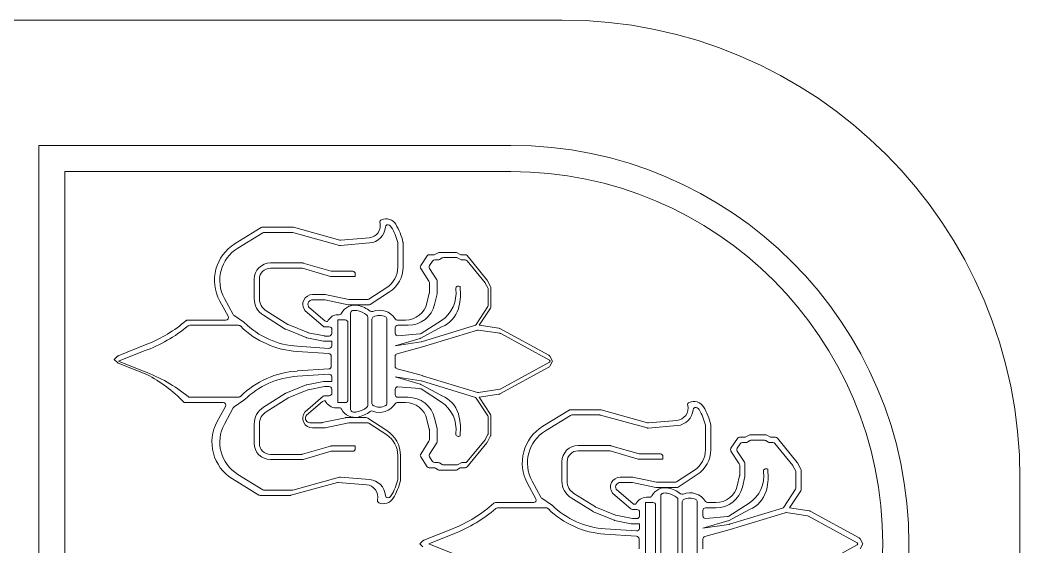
# Model space of a CAD drawing. Header units: millimetres. Extents: x -16 to 664, y 0 to 80.
# Drawn here: x 588 to 664.5, y 39.8 to 80 of the extents above; entities that cross this region are included whole.
import ezdxf

# ---------------------------------------------------------------- set-up
doc = ezdxf.new("R2010")
doc.units = ezdxf.units.MM

msp = doc.modelspace()

# ---------------------------------------------------------------- linework, layer by layer
at = {"color": 7, "linetype": 'Continuous', "lineweight": 15}
for p, q in [((629.464, 80), (147.711, 80)), ((625.55, 70.43), (589.464, 70.43)), ((589.464, 70.43), (589.464, 9.584)), ((591.464, 68.43), (591.464, 11.584)), ((625.55, 68.43), (591.464, 68.43)), ((604.467, 62.928), (606.475, 64.16)), ((604.676, 62.587), (606.588, 63.76)), ((606.58, 64.19), (608.875, 64.19)), ((606.693, 63.79), (608.821, 63.79)), ((608.874, 63.783), (612.449, 62.798)), ((608.928, 64.183), (612.486, 63.203)), ((612.519, 62.792), (614.752, 62.982)), ((612.556, 63.196), (614.718, 63.38)), ((616.909, 62.959), (616.909, 61.144)), ((617.309, 63.005), (617.309, 61.144)), ((618.656, 61.255), (619.145, 61.996)), ((619.312, 62.086), (619.693, 62.086)), ((619.796, 62.115), (619.997, 62.235)), ((620.099, 62.263), (621.341, 62.263)), ((621.451, 62.23), (621.619, 62.119)), ((621.729, 62.086), (622.049, 62.086)), ((622.203, 62.013), (623.708, 60.171)), ((609.622, 61.455), (607.172, 61.455)), ((611.826, 60.824), (609.678, 61.448)), ((619.334, 61.253), (619.56, 61.596)), ((619.727, 61.686), (620.003, 61.686)), ((620.106, 61.715), (620.306, 61.835)), ((620.409, 61.863), (621.421, 61.863)), ((621.531, 61.83), (621.699, 61.719)), ((621.809, 61.686), (622.058, 61.686)), ((622.213, 61.613), (623.574, 59.946)), ((609.565, 61.055), (607.172, 61.055)), ((611.769, 60.424), (609.621, 61.048)), ((613.658, 60.416), (611.825, 60.416)), ((613.458, 60.816), (611.882, 60.816)), ((613.658, 60.416), (613.658, 60.616)), ((619.291, 60.059), (618.656, 61.035)), ((619.89, 60.177), (619.333, 61.034)), ((605.932, 60.216), (605.932, 58.74)), ((606.332, 60.216), (606.332, 58.74)), ((619.323, 59.184), (619.323, 59.95)), ((619.922, 59.136), (619.922, 60.068)), ((621.618, 59.667), (621.663, 59.645)), ((621.663, 59.645), (621.683, 59.395)), ((623.595, 59.916), (623.796, 59.549)), ((623.728, 60.141), (623.996, 59.652)), ((611.321, 59.039), (610.389, 59.039)), ((613.156, 58.656), (611.363, 59.035)), ((616.057, 59.574), (614.688, 58.684)), ((616.275, 59.238), (614.807, 58.284)), ((619.136, 58.384), (619.317, 59.137)), ((619.724, 58.29), (619.917, 59.09)), ((623.82, 59.453), (623.82, 58.233)), ((624.021, 59.556), (624.021, 58.113)), ((603.937, 57.394), (603.304, 58.548)), ((604.331, 57.507), (603.655, 58.74)), ((611.28, 58.639), (610.389, 58.639)), ((613.114, 58.256), (611.321, 58.635)), ((614.698, 58.252), (613.156, 58.252)), ((614.579, 58.652), (613.197, 58.652)), ((623.787, 58.123), (622.889, 56.76)), ((605.149, 56.927), (604.395, 57.437)), ((606.636, 57.464), (608.31, 56.409)), ((606.849, 57.802), (608.493, 56.767)), ((609.821, 57.807), (611.2, 56.625)), ((610.106, 58.083), (611.329, 57.034)), ((612.202, 57.505), (612.437, 57.505)), ((613.294, 57.621), (613.294, 50.278)), ((623.988, 58.003), (623.13, 56.701)), ((600.86, 57.098), (603.761, 57.098)), ((601.01, 56.698), (604.719, 56.698)), ((604.864, 56.644), (604.822, 56.669)), ((608.525, 56.75), (610.029, 56.141)), ((611.33, 56.577), (611.667, 56.577)), ((611.459, 56.986), (611.545, 56.986)), ((612.312, 57.097), (612.312, 50.801)), ((612.401, 57.105), (612.894, 57.105)), ((613.094, 56.905), (613.094, 50.994)), ((614.606, 57.323), (614.606, 50.575)), ((614.935, 50.737), (614.935, 57.162)), ((616.076, 57.161), (616.076, 50.737)), ((616.869, 57.098), (617.503, 57.098)), ((616.906, 56.698), (617.703, 56.698)), ((620.258, 56.57), (618.657, 55.715)), ((618.692, 56.065), (620.239, 57.064)), ((618.73, 55.445), (622.78, 56.678)), ((623.13, 56.701), (624.639, 56.47)), ((608.342, 56.393), (609.914, 55.756)), ((610.065, 56.13), (611.315, 55.88)), ((611.355, 55.876), (611.659, 55.876)), ((611.859, 56.071), (611.867, 56.371)), ((616.706, 56.096), (616.706, 56.498)), ((616.922, 55.897), (618.6, 56.034)), ((622.997, 56.327), (618.802, 55.05)), ((623.085, 56.334), (624.708, 56.086)), ((624.704, 56.448), (628.449, 54.405)), ((624.774, 56.064), (628.509, 54.026)), ((595.54, 54.368), (597.735, 55.246)), ((611.64, 54.936), (609.239, 55.092)), ((609.95, 55.745), (611.237, 55.488)), ((611.853, 55.484), (611.276, 55.484)), ((611.853, 55.484), (611.853, 55.135)), ((618.619, 55.699), (616.701, 55.139)), ((616.701, 55.139), (618.701, 55.438)), ((618.797, 55.049), (616.853, 54.52)), ((595.475, 54.326), (595.231, 54.09)), ((595.56, 53.949), (597.522, 54.734)), ((611.64, 54.535), (609.214, 54.693)), ((611.827, 54.335), (611.827, 53.563)), ((616.706, 54.327), (616.706, 53.571)), ((628.529, 54.326), (628.736, 53.949)), ((595.475, 53.854), (595.231, 54.09)), ((595.54, 53.812), (597.735, 52.934)), ((595.56, 53.949), (597.522, 53.165)), ((624.774, 51.835), (628.509, 53.872)), ((628.509, 54.026), (628.553, 53.949)), ((628.553, 53.949), (628.509, 53.872)), ((628.529, 53.573), (628.736, 53.949)), ((611.64, 53.364), (609.214, 53.206)), ((611.64, 52.963), (609.239, 52.807)), ((611.853, 52.415), (611.853, 52.763)), ((618.619, 52.2), (616.701, 52.759)), ((616.701, 52.759), (618.701, 52.46)), ((618.797, 52.85), (616.853, 53.378)), ((622.997, 51.571), (618.802, 52.848)), ((624.704, 51.45), (628.449, 53.493)), ((608.342, 51.506), (609.914, 52.143)), ((609.95, 52.153), (611.237, 52.411)), ((610.065, 51.768), (611.315, 52.019)), ((611.276, 52.415), (611.853, 52.415)), ((611.355, 52.022), (611.659, 52.022)), ((616.922, 52.002), (618.6, 51.865)), ((620.258, 51.329), (618.657, 52.184)), ((618.73, 52.454), (622.78, 51.22)), ((604.864, 51.255), (604.822, 51.23)), ((606.636, 50.435), (608.31, 51.489)), ((608.525, 51.148), (610.029, 51.758)), ((609.821, 50.092), (611.2, 51.273)), ((611.33, 51.322), (611.667, 51.322)), ((611.859, 51.828), (611.867, 51.527)), ((616.706, 51.803), (616.706, 51.4)), ((618.692, 51.834), (620.239, 50.834)), ((623.085, 51.565), (624.708, 51.813)), ((623.13, 51.198), (624.639, 51.428)), ((600.661, 50.8), (603.562, 50.8)), ((601.01, 51.2), (604.719, 51.2)), ((603.737, 50.504), (603.105, 49.351)), ((605.149, 50.971), (604.395, 50.462)), ((606.849, 50.096), (608.493, 51.132)), ((609.925, 49.825), (611.149, 50.873)), ((611.279, 50.922), (611.364, 50.922)), ((612.401, 50.794), (612.894, 50.794)), ((616.869, 50.8), (617.503, 50.8)), ((616.906, 51.2), (617.703, 51.2)), ((623.787, 49.776), (622.889, 51.139)), ((623.988, 49.896), (623.13, 51.198)), ((604.331, 50.392), (603.655, 49.159)), ((612.202, 50.394), (612.437, 50.394)), ((624.021, 48.343), (624.021, 49.786)), ((627.986, 48.986), (629.994, 50.218)), ((628.195, 48.645), (630.107, 49.818)), ((630.098, 50.248), (632.393, 50.248)), ((630.211, 49.848), (632.339, 49.848)), ((632.393, 49.84), (635.967, 48.856)), ((632.447, 50.24), (636.005, 49.261)), ((605.932, 47.683), (605.932, 49.159)), ((606.332, 47.683), (606.332, 49.159)), ((611.08, 49.26), (610.189, 49.26)), ((612.915, 49.643), (611.121, 49.264)), ((613.156, 49.243), (611.363, 48.864)), ((614.498, 49.647), (612.956, 49.647)), ((614.579, 49.247), (613.197, 49.247)), ((616.076, 48.66), (614.607, 49.615)), ((616.057, 48.325), (614.688, 49.215)), ((619.136, 49.515), (619.317, 48.762)), ((619.724, 49.608), (619.917, 48.809)), ((623.82, 48.445), (623.82, 49.666)), ((636.037, 48.85), (638.27, 49.04)), ((636.075, 49.254), (638.236, 49.438)), ((640.428, 49.017), (640.428, 47.202)), ((640.828, 49.062), (640.828, 47.202)), ((611.321, 48.86), (610.389, 48.86)), ((619.323, 48.715), (619.323, 47.949)), ((619.922, 48.762), (619.922, 47.831)), ((621.618, 48.231), (621.663, 48.254)), ((621.663, 48.254), (621.683, 48.504)), ((623.595, 47.983), (623.796, 48.349)), ((623.728, 47.758), (623.996, 48.247)), ((643.514, 48.172), (643.715, 48.292)), ((643.817, 48.321), (645.059, 48.321)), ((645.169, 48.288), (645.337, 48.177)), ((611.769, 47.475), (609.621, 46.851)), ((613.658, 47.482), (611.825, 47.482)), ((613.658, 47.482), (613.658, 47.282)), ((619.291, 47.84), (618.656, 46.863)), ((619.89, 47.722), (619.333, 46.865)), ((622.203, 45.886), (623.708, 47.728)), ((622.213, 46.286), (623.574, 47.952)), ((633.141, 47.513), (630.69, 47.513)), ((635.345, 46.882), (633.197, 47.505)), ((642.375, 47.312), (642.863, 48.054)), ((642.853, 47.311), (643.079, 47.654)), ((643.03, 48.144), (643.412, 48.144)), ((643.246, 47.744), (643.522, 47.744)), ((643.625, 47.772), (643.825, 47.892)), ((643.928, 47.921), (644.939, 47.921)), ((645.049, 47.888), (645.217, 47.777)), ((645.327, 47.744), (645.577, 47.744)), ((645.447, 48.144), (645.767, 48.144)), ((645.732, 47.671), (647.093, 46.004)), ((645.922, 48.071), (647.426, 46.229)), ((609.565, 46.843), (607.172, 46.843)), ((611.826, 47.075), (609.678, 46.451)), ((613.458, 47.082), (611.882, 47.082)), ((616.909, 44.94), (616.909, 46.755)), ((617.11, 44.894), (617.11, 46.755)), ((618.656, 46.644), (619.145, 45.902)), ((619.334, 46.646), (619.56, 46.302)), ((633.084, 47.113), (630.69, 47.113)), ((635.288, 46.482), (633.14, 47.105)), ((636.976, 46.874), (635.401, 46.874)), ((637.176, 46.474), (637.176, 46.674)), ((643.009, 46.116), (642.374, 47.093)), ((643.409, 46.235), (642.852, 47.092)), ((609.622, 46.443), (607.172, 46.443)), ((619.727, 46.212), (620.003, 46.212)), ((620.106, 46.184), (620.306, 46.064)), ((620.409, 46.036), (621.421, 46.036)), ((621.531, 46.069), (621.699, 46.179)), ((621.809, 46.212), (622.058, 46.212)), ((629.451, 46.274), (629.451, 44.798)), ((629.851, 46.274), (629.851, 44.798)), ((637.176, 46.474), (635.344, 46.474)), ((643.041, 45.242), (643.041, 46.007)), ((643.441, 45.194), (643.441, 46.126)), ((647.114, 45.974), (647.315, 45.607)), ((647.447, 46.198), (647.715, 45.71)), ((604.676, 45.312), (606.588, 44.138)), ((608.874, 44.116), (612.449, 45.1)), ((612.519, 45.107), (614.752, 44.917)), ((619.312, 45.812), (619.693, 45.812)), ((619.796, 45.784), (619.997, 45.664)), ((620.099, 45.636), (621.341, 45.636)), ((621.451, 45.669), (621.619, 45.779)), ((621.729, 45.812), (622.049, 45.812)), ((634.84, 45.097), (633.908, 45.097)), ((639.576, 45.631), (638.207, 44.742)), ((639.794, 45.296), (638.326, 44.342)), ((642.854, 44.442), (643.036, 45.195)), ((643.243, 44.348), (643.436, 45.147)), ((645.137, 45.725), (645.182, 45.703)), ((645.182, 45.703), (645.202, 45.453)), ((647.339, 45.511), (647.339, 44.291)), ((647.739, 45.614), (647.739, 44.171)), ((604.268, 44.971), (606.276, 43.738)), ((608.728, 43.716), (612.286, 44.696)), ((612.356, 44.702), (614.518, 44.518)), ((627.456, 43.452), (626.823, 44.606)), ((627.85, 43.564), (627.174, 44.798)), ((634.798, 44.697), (633.908, 44.697)), ((636.633, 44.314), (634.84, 44.692)), ((636.675, 44.714), (634.881, 45.092)), ((638.098, 44.71), (636.716, 44.71)), ((664.464, 35), (664.464, 45)), ((606.38, 43.709), (608.675, 43.709)), ((606.693, 44.109), (608.821, 44.109)), ((630.368, 43.86), (632.012, 42.824)), ((633.34, 43.865), (634.719, 42.683)), ((633.644, 44.132), (634.867, 43.083)), ((638.217, 44.31), (636.674, 44.31)), ((637.012, 36.336), (637.012, 43.678)), ((647.306, 44.181), (646.408, 42.817)), ((647.706, 44.061), (646.848, 42.759)), ((624.379, 43.156), (627.28, 43.156)), ((628.668, 42.985), (627.914, 43.495)), ((630.155, 43.522), (631.829, 42.467)), ((632.044, 42.808), (633.548, 42.199)), ((634.997, 43.035), (635.083, 43.035)), ((635.83, 43.155), (635.83, 36.859)), ((635.92, 43.563), (636.155, 43.563)), ((635.92, 43.163), (636.412, 43.163)), ((636.612, 42.963), (636.612, 37.052)), ((638.324, 36.633), (638.324, 43.381)), ((638.654, 36.795), (638.654, 43.219)), ((639.794, 43.219), (639.794, 36.795)), ((640.587, 43.156), (641.221, 43.156)), ((642.211, 42.123), (643.758, 43.122)), ((624.529, 42.756), (628.237, 42.756)), ((628.383, 42.702), (628.341, 42.727)), ((631.86, 42.451), (633.433, 41.814)), ((633.584, 42.188), (634.834, 41.938)), ((634.849, 42.635), (635.186, 42.635)), ((635.378, 42.128), (635.386, 42.429)), ((640.225, 42.154), (640.225, 42.556)), ((640.425, 42.756), (641.221, 42.756)), ((640.441, 41.955), (642.118, 42.091)), ((643.777, 42.628), (642.176, 41.772)), ((642.248, 41.503), (646.299, 42.736)), ((646.515, 42.385), (642.321, 41.108)), ((646.604, 42.392), (648.227, 42.143)), ((646.848, 42.759), (648.357, 42.528)), ((648.293, 42.121), (652.028, 40.084)), ((648.422, 42.506), (652.168, 40.463)), ((633.468, 41.803), (634.756, 41.546)), ((635.372, 41.542), (634.795, 41.542)), ((634.873, 41.934), (635.178, 41.934)), ((635.372, 41.542), (635.372, 41.193)), ((642.138, 41.757), (640.22, 41.197)), ((640.22, 41.197), (642.22, 41.496)), ((618.896, 40.285), (621.091, 41.163)), ((619.278, 40.007), (621.24, 40.792)), ((635.159, 40.593), (632.732, 40.75)), ((635.159, 40.994), (632.758, 41.15)), ((642.315, 41.106), (640.372, 40.578)), ((618.831, 40.243), (618.587, 40.007)), ((618.831, 39.771), (618.587, 40.007)), ((619.278, 40.007), (621.24, 39.223)), ((635.346, 40.393), (635.346, 39.621)), ((640.225, 40.385), (640.225, 39.629)), ((648.293, 37.893), (652.028, 39.93)), ((652.072, 40.007), (652.028, 40.084)), ((652.072, 40.007), (652.028, 39.93)), ((652.247, 40.384), (652.454, 40.007)), ((652.247, 39.631), (652.454, 40.007))]:
    msp.add_line(p, q, dxfattribs=at)
for centre, radius, start, end in [((629.464, 45), 35, 0, 90), ((625.55, 40.007), 30.423, 270, 90), ((625.55, 40.007), 28.423, 270, 90), ((614.639, 64.31), 0.933, 274.86451, 13.27955), ((615.741, 64.57), 0.2, 113.18994, 193.27955), ((616.007, 63.95), 0.875, 31.41339, 113.18994), ((616.165, 64.174), 0.2, 54.78351, 174.92529), ((616.007, 63.95), 0.475, 31.41339, 54.78351), ((612.896, 62.05), 4.52, 12.76872, 31.41339), ((606.58, 63.99), 0.2, 90, 121.5362), ((606.693, 63.59), 0.2, 90, 121.5362), ((608.821, 63.59), 0.2, 74.6053, 90), ((608.875, 63.99), 0.2, 74.6053, 90), ((614.639, 64.31), 1.333, 274.86451, 354.92529), ((612.896, 62.05), 4.12, 13.40716, 31.41339), ((606.186, 60.127), 3.286, 121.5362, 208.73309), ((612.502, 62.991), 0.2, 254.6053, 274.86451), ((612.539, 63.396), 0.2, 254.6053, 274.86451), ((616.709, 62.959), 0.2, 0, 13.40716), ((617.109, 63.005), 0.2, 0, 12.76872), ((606.186, 60.127), 2.886, 121.5362, 208.73309), ((619.312, 61.886), 0.2, 90, 146.61779), ((619.693, 62.286), 0.2, 270, 300.88491), ((620.099, 62.063), 0.2, 90, 120.88491), ((621.341, 62.063), 0.2, 56.61779, 90), ((621.729, 62.286), 0.2, 236.61779, 270), ((622.049, 61.886), 0.2, 39.24485, 90), ((607.172, 60.216), 1.24, 90, 180), ((609.622, 61.255), 0.2, 73.81697, 90), ((618.823, 61.144), 0.2, 146.61779, 213.02143), ((619.501, 61.143), 0.2, 146.61779, 213.02143), ((619.727, 61.486), 0.2, 90, 146.61779), ((620.003, 61.886), 0.2, 270, 300.88491), ((620.409, 61.663), 0.2, 90, 120.88491), ((621.421, 61.663), 0.2, 56.61779, 90), ((621.809, 61.886), 0.2, 236.61779, 270), ((622.058, 61.486), 0.2, 39.24485, 90), ((607.172, 60.216), 0.84, 90, 180), ((609.565, 60.855), 0.2, 73.81697, 90), ((611.825, 60.616), 0.2, 253.81697, 270), ((611.882, 61.016), 0.2, 253.81697, 270), ((613.458, 60.616), 0.2, 0, 90), ((615.037, 61.144), 1.873, 303.02143, 0), ((615.037, 61.144), 2.273, 303.02143, 0), ((619.123, 59.95), 0.2, 0, 33.02143), ((619.722, 60.068), 0.2, 0, 33.02143), ((621.529, 59.488), 0.2, 63.45401, 188.17132), ((623.419, 59.82), 0.2, 28.73309, 39.24485), ((623.553, 60.044), 0.2, 28.73309, 39.24485), ((623.821, 59.556), 0.2, 0, 28.73309), ((610.389, 58.29), 0.749, 90, 217.16976), ((611.321, 58.839), 0.2, 78.08011, 90), ((619.123, 59.184), 0.2, 346.44808, 0), ((619.722, 59.136), 0.2, 346.44808, 0), ((618.917, 59.113), 2.439, 302.84762, 8.17132), ((617.752, 59.074), 3.944, 343.63328, 4.66312), ((623.62, 59.453), 0.2, 0, 28.73309), ((607.44, 58.74), 1.508, 180, 237.78324), ((607.44, 58.74), 1.108, 180, 237.78324), ((610.389, 58.29), 0.349, 90, 205.77921), ((610.263, 58.206), 0.2, 199.77172, 218.09233), ((611.28, 58.439), 0.2, 78.08011, 90), ((613.626, 57.105), 1.132, 77.46725, 153.23433), ((613.156, 58.452), 0.2, 258.08011, 270), ((613.197, 58.852), 0.2, 258.08011, 270), ((613.357, 55.895), 2.372, 52.66091, 77.46725), ((614.579, 58.852), 0.2, 270, 303.02143), ((614.698, 58.452), 0.2, 270, 303.02143), ((617.503, 58.778), 1.679, 270, 346.44808), ((617.703, 58.778), 2.079, 270, 346.44808), ((623.62, 58.233), 0.2, 326.61779, 0), ((623.821, 58.113), 0.2, 326.61779, 360), ((603.761, 57.298), 0.2, 270, 28.73309), ((604.507, 57.603), 0.2, 208.73309, 235.94991), ((609.952, 57.959), 0.2, 217.16976, 229.39871), ((612.401, 56.577), 0.949, 102.1329, 154.46578), ((612.437, 57.705), 0.2, 270, 333.23433), ((613.494, 57.621), 0.2, 104.41442, 180), ((613.626, 57.105), 0.732, 77.46725, 104.41442), ((613.357, 55.895), 1.972, 53.71244, 77.46725), ((614.406, 57.323), 0.2, 0, 53.71244), ((614.917, 57.94), 0.2, 232.66091, 291.40757), ((615.135, 57.162), 0.2, 117.13686, 180), ((615.505, 56.44), 1.411, 32.19382, 111.40757), ((615.505, 56.44), 1.011, 62.85005, 117.13686), ((615.876, 57.161), 0.2, 0, 62.85005), ((619.485, 58.565), 2.138, 291.77511, 343.63328), ((593.703, 65.328), 11.261, 289.82407, 309.59204), ((593.703, 65.328), 10.858, 291.80141, 310.31409), ((600.86, 56.898), 0.2, 90, 131.44416), ((601.01, 56.498), 0.2, 90, 130.68191), ((604.719, 56.498), 0.2, 58.72284, 90), ((604.76, 56.473), 0.2, 45.65193, 58.72284), ((609.655, 61.48), 6.802, 225.65193, 266.28288), ((605.037, 56.762), 0.2, 45.62085, 55.94991), ((609.655, 61.48), 6.402, 225.62085, 266.28288), ((608.6, 56.936), 0.2, 237.78324, 247.94301), ((611.33, 56.777), 0.2, 229.39871, 270), ((611.459, 57.186), 0.2, 229.39871, 270), ((611.667, 56.377), 0.2, 358.37406, 90), ((612.401, 56.577), 0.528, 90, 99.75387), ((612.894, 56.905), 0.2, 0, 90), ((616.869, 57.298), 0.2, 212.19382, 270), ((616.906, 56.498), 0.2, 90, 180), ((620.352, 56.394), 0.2, 111.77511, 118.11808), ((622.722, 56.87), 0.2, 286.93709, 326.61779), ((608.417, 56.578), 0.2, 237.78324, 247.94301), ((610.104, 56.326), 0.2, 247.94301, 258.68978), ((611.355, 56.076), 0.2, 258.68978, 270), ((611.659, 56.076), 0.2, 270, 358.37406), ((616.906, 56.096), 0.2, 180, 274.66312), ((618.583, 56.233), 0.2, 274.66312, 302.84762), ((623.055, 56.136), 0.2, 81.30434, 106.93709), ((624.608, 56.273), 0.2, 61.38998, 81.30434), ((624.678, 55.888), 0.2, 61.38998, 81.30434), ((609.989, 55.941), 0.2, 247.94301, 258.68978), ((611.276, 55.684), 0.2, 258.68978, 270), ((611.653, 55.135), 0.2, 266.28288, 0), ((618.563, 55.891), 0.2, 286.26634, 298.11808), ((618.671, 55.636), 0.2, 278.50102, 286.93709), ((618.744, 55.242), 0.2, 285.21096, 286.93709), ((595.614, 54.182), 0.2, 111.80141, 134.03356), ((611.627, 54.335), 0.2, 0, 86.28288), ((616.906, 54.327), 0.2, 105.21096, 180), ((628.354, 54.23), 0.2, 28.73309, 61.38998), ((595.614, 53.998), 0.2, 225.96644, 248.19859), ((611.627, 53.563), 0.2, 273.71712, 0), ((616.906, 53.571), 0.2, 180, 254.78904), ((628.354, 53.669), 0.2, 298.61002, 331.26691), ((593.703, 42.571), 11.261, 50.40796, 70.17593), ((592.722, 43.299), 10.861, 44.04747, 62.5086), ((609.655, 46.418), 6.802, 93.71712, 134.34807), ((609.655, 46.418), 6.402, 93.71712, 134.37915), ((611.653, 52.763), 0.2, 0, 93.71712), ((618.744, 52.657), 0.2, 73.06291, 74.78904), ((609.989, 51.957), 0.2, 101.31022, 112.05699), ((611.276, 52.215), 0.2, 90, 101.31022), ((611.355, 51.822), 0.2, 90, 101.31022), ((611.659, 51.822), 0.2, 1.62594, 90), ((616.906, 51.803), 0.2, 85.33688, 180), ((618.563, 52.008), 0.2, 61.88192, 73.73366), ((618.671, 52.263), 0.2, 73.06291, 81.49898), ((601.01, 51.4), 0.2, 229.31809, 270), ((604.719, 51.4), 0.2, 270, 301.27716), ((604.76, 51.426), 0.2, 301.27716, 314.34807), ((608.417, 51.32), 0.2, 112.05699, 122.21676), ((610.104, 51.572), 0.2, 101.31022, 112.05699), ((611.33, 51.122), 0.2, 90, 130.60129), ((611.667, 51.522), 0.2, 270, 1.62594), ((616.906, 51.4), 0.2, 180, 270), ((618.583, 51.666), 0.2, 57.15238, 85.33688), ((620.352, 51.505), 0.2, 241.88192, 248.22489), ((619.485, 49.333), 2.138, 16.36672, 68.22489), ((622.722, 51.029), 0.2, 33.38221, 73.06291), ((623.055, 51.762), 0.2, 253.06291, 278.69566), ((624.608, 51.626), 0.2, 278.69566, 298.61002), ((624.678, 52.011), 0.2, 278.69566, 298.61002), ((600.661, 51), 0.2, 228.55584, 270), ((603.562, 50.6), 0.2, 331.26691, 90), ((604.507, 50.296), 0.2, 124.05009, 151.26691), ((605.037, 51.137), 0.2, 304.05009, 314.37915), ((608.6, 50.963), 0.2, 112.05699, 122.21676), ((611.279, 50.722), 0.2, 90, 130.60129), ((612.202, 51.322), 0.928, 205.53422, 270), ((612.401, 51.322), 0.528, 260.24613, 270), ((612.894, 50.994), 0.2, 270, 0), ((614.406, 50.575), 0.2, 306.28756, 0), ((615.135, 50.737), 0.2, 180, 242.86314), ((615.505, 51.459), 1.411, 248.59243, 327.80618), ((615.505, 51.459), 1.011, 242.86314, 297.14995), ((615.876, 50.737), 0.2, 297.14995, 0), ((616.869, 50.6), 0.2, 90, 147.80618), ((617.503, 49.121), 1.679, 13.55192, 90), ((617.703, 49.121), 2.079, 13.55192, 90), ((618.917, 48.785), 2.439, 351.82868, 57.15238), ((638.157, 50.368), 0.933, 274.86451, 13.27955), ((639.26, 50.628), 0.2, 113.18994, 193.27955), ((639.526, 50.008), 0.875, 31.41339, 113.18994), ((636.415, 48.108), 4.52, 12.76872, 31.41339), ((607.44, 49.159), 1.508, 122.21676, 180), ((607.44, 49.159), 1.108, 122.21676, 180), ((610.389, 49.608), 0.749, 142.83024, 270), ((609.952, 49.94), 0.2, 130.60129, 142.83024), ((610.189, 49.608), 0.349, 154.22079, 270), ((610.055, 49.673), 0.2, 130.60129, 154.22079), ((612.437, 50.194), 0.2, 26.76567, 90), ((613.626, 50.794), 1.132, 206.76567, 282.53275), ((613.494, 50.278), 0.2, 180, 255.58558), ((613.626, 50.794), 0.732, 255.58558, 282.53275), ((613.357, 52.004), 1.972, 282.53275, 306.28756), ((613.357, 52.004), 2.372, 282.53275, 307.33909), ((614.917, 49.959), 0.2, 68.59243, 127.33909), ((617.752, 48.825), 3.944, 355.33688, 16.36672), ((623.62, 49.666), 0.2, 0, 33.38221), ((623.821, 49.786), 0.2, 0, 33.38221), ((630.098, 50.048), 0.2, 90, 121.5362), ((630.211, 49.648), 0.2, 90, 121.5362), ((632.339, 49.648), 0.2, 74.6053, 90), ((632.393, 50.048), 0.2, 74.6053, 90), ((638.157, 50.368), 1.333, 274.86451, 354.92529), ((639.684, 50.232), 0.2, 54.78351, 174.92529), ((639.526, 50.008), 0.475, 31.41339, 54.78351), ((636.415, 48.108), 4.12, 13.40716, 31.41339), ((605.986, 47.771), 3.286, 151.26691, 238.4638), ((606.186, 47.771), 2.886, 151.26691, 238.4638), ((611.08, 49.46), 0.2, 270, 281.91989), ((612.956, 49.447), 0.2, 90, 101.91989), ((613.197, 49.047), 0.2, 90, 101.91989), ((614.498, 49.447), 0.2, 56.97857, 90), ((614.579, 49.047), 0.2, 56.97857, 90), ((629.705, 46.185), 3.286, 121.5362, 208.73309), ((636.058, 49.454), 0.2, 254.6053, 274.86451), ((640.228, 49.017), 0.2, 0, 13.40716), ((640.628, 49.062), 0.2, 0, 12.76872), ((611.321, 49.06), 0.2, 270, 281.91989), ((615.037, 46.755), 1.873, 0, 56.97857), ((614.837, 46.755), 2.273, 0, 56.97857), ((619.123, 48.715), 0.2, 0, 13.55192), ((619.722, 48.762), 0.2, 0, 13.55192), ((621.529, 48.41), 0.2, 171.82868, 296.54599), ((623.62, 48.445), 0.2, 331.26691, 0), ((623.821, 48.343), 0.2, 331.26691, 0), ((629.705, 46.185), 2.886, 121.5362, 208.73309), ((636.021, 49.049), 0.2, 254.6053, 274.86451), ((643.412, 48.344), 0.2, 270, 300.88491), ((643.817, 48.121), 0.2, 90, 120.88491), ((645.059, 48.121), 0.2, 56.61779, 90), ((645.447, 48.344), 0.2, 236.61779, 270), ((607.172, 47.683), 1.24, 180, 270), ((607.172, 47.683), 0.84, 180, 270), ((611.825, 47.282), 0.2, 90, 106.18303), ((619.123, 47.949), 0.2, 326.97857, 360), ((619.722, 47.831), 0.2, 326.97857, 0), ((623.419, 48.079), 0.2, 320.75515, 331.26691), ((623.553, 47.854), 0.2, 320.75515, 331.26691), ((630.69, 46.274), 1.24, 90, 180), ((633.141, 47.313), 0.2, 73.81697, 90), ((643.03, 47.944), 0.2, 90, 146.61779), ((643.246, 47.544), 0.2, 90, 146.61779), ((643.522, 47.944), 0.2, 270, 300.88491), ((643.928, 47.721), 0.2, 90, 120.88491), ((644.939, 47.721), 0.2, 56.61779, 90), ((645.327, 47.944), 0.2, 236.61779, 270), ((645.577, 47.544), 0.2, 39.24485, 90), ((645.767, 47.944), 0.2, 39.24485, 90), ((609.565, 47.043), 0.2, 270, 286.18303), ((611.882, 46.882), 0.2, 90, 106.18303), ((613.458, 47.282), 0.2, 270, 0), ((618.823, 46.754), 0.2, 146.97857, 213.38221), ((619.501, 46.756), 0.2, 146.97857, 213.38221), ((630.69, 46.274), 0.84, 90, 180), ((633.084, 46.913), 0.2, 73.81697, 90), ((635.401, 47.074), 0.2, 253.81697, 270), ((636.976, 46.674), 0.2, 0, 90), ((638.555, 47.202), 1.873, 303.02143, 0), ((638.555, 47.202), 2.273, 303.02143, 0), ((642.542, 47.202), 0.2, 146.61779, 213.02143), ((643.02, 47.201), 0.2, 146.61779, 213.02143), ((609.622, 46.643), 0.2, 270, 286.18303), ((619.312, 46.012), 0.2, 213.38221, 270), ((619.727, 46.412), 0.2, 213.38221, 270), ((620.003, 46.012), 0.2, 59.11509, 90), ((620.409, 46.236), 0.2, 239.11509, 270), ((621.421, 46.236), 0.2, 270, 303.38221), ((621.809, 46.012), 0.2, 90, 123.38221), ((622.049, 46.012), 0.2, 270, 320.75515), ((622.058, 46.412), 0.2, 270, 320.75515), ((635.344, 46.674), 0.2, 253.81697, 270), ((642.841, 46.007), 0.2, 0, 33.02143), ((643.241, 46.126), 0.2, 0, 33.02143), ((646.938, 45.878), 0.2, 28.73309, 39.24485), ((647.271, 46.102), 0.2, 28.73309, 39.24485), ((612.502, 44.908), 0.2, 85.13549, 105.3947), ((619.693, 45.612), 0.2, 59.11509, 90), ((620.099, 45.836), 0.2, 239.11509, 270), ((621.341, 45.836), 0.2, 270, 303.38221), ((621.729, 45.612), 0.2, 90, 123.38221), ((633.908, 44.348), 0.749, 90, 217.16976), ((634.84, 44.897), 0.2, 78.08011, 90), ((642.841, 45.242), 0.2, 346.44808, 0), ((643.241, 45.194), 0.2, 346.44808, 0), ((642.435, 45.171), 2.439, 302.84762, 8.17132), ((645.048, 45.546), 0.2, 63.45401, 188.17132), ((641.271, 45.132), 3.944, 343.63328, 4.66312), ((647.139, 45.511), 0.2, 0, 28.73309), ((647.539, 45.614), 0.2, 0, 28.73309), ((612.339, 44.503), 0.2, 85.13549, 105.3947), ((614.439, 43.589), 0.933, 346.72045, 85.13549), ((614.639, 43.589), 1.333, 5.07471, 85.13549), ((612.896, 45.849), 4.12, 328.58661, 346.59284), ((612.696, 45.849), 4.52, 328.58661, 347.23128), ((616.709, 44.94), 0.2, 346.59284, 0), ((616.91, 44.894), 0.2, 347.23128, 0), ((630.959, 44.798), 1.508, 180, 237.78324), ((630.959, 44.798), 1.108, 180, 237.78324), ((633.908, 44.348), 0.349, 90, 205.77921), ((634.798, 44.497), 0.2, 78.08011, 90), ((636.716, 44.91), 0.2, 258.08011, 270), ((638.098, 44.91), 0.2, 270, 303.02143), ((638.217, 44.51), 0.2, 270, 303.02143), ((641.221, 44.835), 1.679, 270, 346.44808), ((641.221, 44.835), 2.079, 270, 346.44808), ((606.38, 43.909), 0.2, 238.4638, 270), ((606.693, 44.309), 0.2, 238.4638, 270), ((608.675, 43.909), 0.2, 270, 285.3947), ((608.821, 44.309), 0.2, 270, 285.3947), ((616.165, 43.724), 0.2, 185.07471, 305.21649), ((616.007, 43.949), 0.475, 305.21649, 328.58661), ((633.47, 44.017), 0.2, 217.16976, 229.39871), ((633.774, 44.284), 0.2, 205.77921, 229.39871), ((636.155, 43.763), 0.2, 270, 333.23433), ((637.345, 43.163), 1.132, 77.46725, 153.23433), ((636.674, 44.51), 0.2, 258.08011, 270), ((637.212, 43.678), 0.2, 104.41442, 180), ((637.345, 43.163), 0.732, 77.46725, 104.41442), ((637.076, 41.953), 1.972, 53.71244, 77.46725), ((637.076, 41.953), 2.372, 52.66091, 77.46725), ((638.636, 43.998), 0.2, 232.66091, 291.40757), ((639.224, 42.498), 1.411, 32.19382, 111.40757), ((643.004, 44.623), 2.138, 291.77511, 343.63328), ((647.139, 44.291), 0.2, 326.61779, 0), ((647.539, 44.171), 0.2, 326.61779, 0), ((615.542, 43.329), 0.2, 166.72045, 246.81006), ((615.807, 43.949), 0.875, 246.81006, 328.58661), ((617.058, 51.248), 10.861, 291.80141, 311.44416), ((624.379, 42.956), 0.2, 90, 131.44416), ((627.28, 43.356), 0.2, 270, 28.73309), ((628.026, 43.661), 0.2, 208.73309, 235.94991), ((628.556, 42.819), 0.2, 45.62085, 55.94991), ((633.173, 47.538), 6.402, 225.62085, 266.28288), ((632.119, 42.994), 0.2, 237.78324, 247.94301), ((634.997, 43.235), 0.2, 229.39871, 270), ((635.92, 42.635), 0.928, 90, 154.46578), ((635.92, 42.635), 0.528, 90, 99.75387), ((636.412, 42.963), 0.2, 0, 90), ((638.124, 43.381), 0.2, 0, 53.71244), ((638.854, 43.219), 0.2, 117.13686, 180), ((639.224, 42.498), 1.011, 62.85005, 117.13686), ((639.594, 43.219), 0.2, 0, 62.85005), ((640.587, 43.356), 0.2, 212.19382, 270), ((646.241, 42.927), 0.2, 286.93709, 326.61779), ((617.058, 51.248), 11.261, 291.80141, 310.68191), ((624.529, 42.556), 0.2, 90, 130.68191), ((628.237, 42.556), 0.2, 58.72284, 90), ((628.279, 42.531), 0.2, 45.65193, 58.72284), ((633.173, 47.538), 6.802, 225.65193, 266.28288), ((631.935, 42.636), 0.2, 237.78324, 247.94301), ((633.623, 42.384), 0.2, 247.94301, 258.68978), ((634.849, 42.835), 0.2, 229.39871, 270), ((635.178, 42.134), 0.2, 270, 358.37406), ((635.186, 42.435), 0.2, 358.37406, 90), ((640.425, 42.556), 0.2, 90, 180), ((640.425, 42.154), 0.2, 180, 274.66312), ((642.102, 42.291), 0.2, 274.66312, 302.84762), ((643.871, 42.452), 0.2, 111.77511, 118.11808), ((646.574, 42.194), 0.2, 81.30434, 106.93709), ((648.197, 41.946), 0.2, 61.38998, 81.30434), ((648.327, 42.331), 0.2, 61.38998, 81.30434), ((633.508, 41.999), 0.2, 247.94301, 258.68978), ((634.795, 41.742), 0.2, 258.68978, 270), ((634.873, 42.134), 0.2, 258.68978, 270), ((642.082, 41.949), 0.2, 286.26634, 298.11808), ((642.19, 41.694), 0.2, 278.50102, 286.93709), ((635.172, 41.193), 0.2, 266.28288, 0), ((635.146, 40.393), 0.2, 0, 86.28288), ((640.425, 40.385), 0.2, 105.21096, 180), ((642.263, 41.299), 0.2, 285.21096, 286.93709), ((618.97, 40.099), 0.2, 111.80141, 134.03356), ((652.072, 40.288), 0.2, 28.73309, 61.38998)]:
    msp.add_arc(centre, radius, start, end, dxfattribs=at)

doc.saveas('drawing.dxf')
